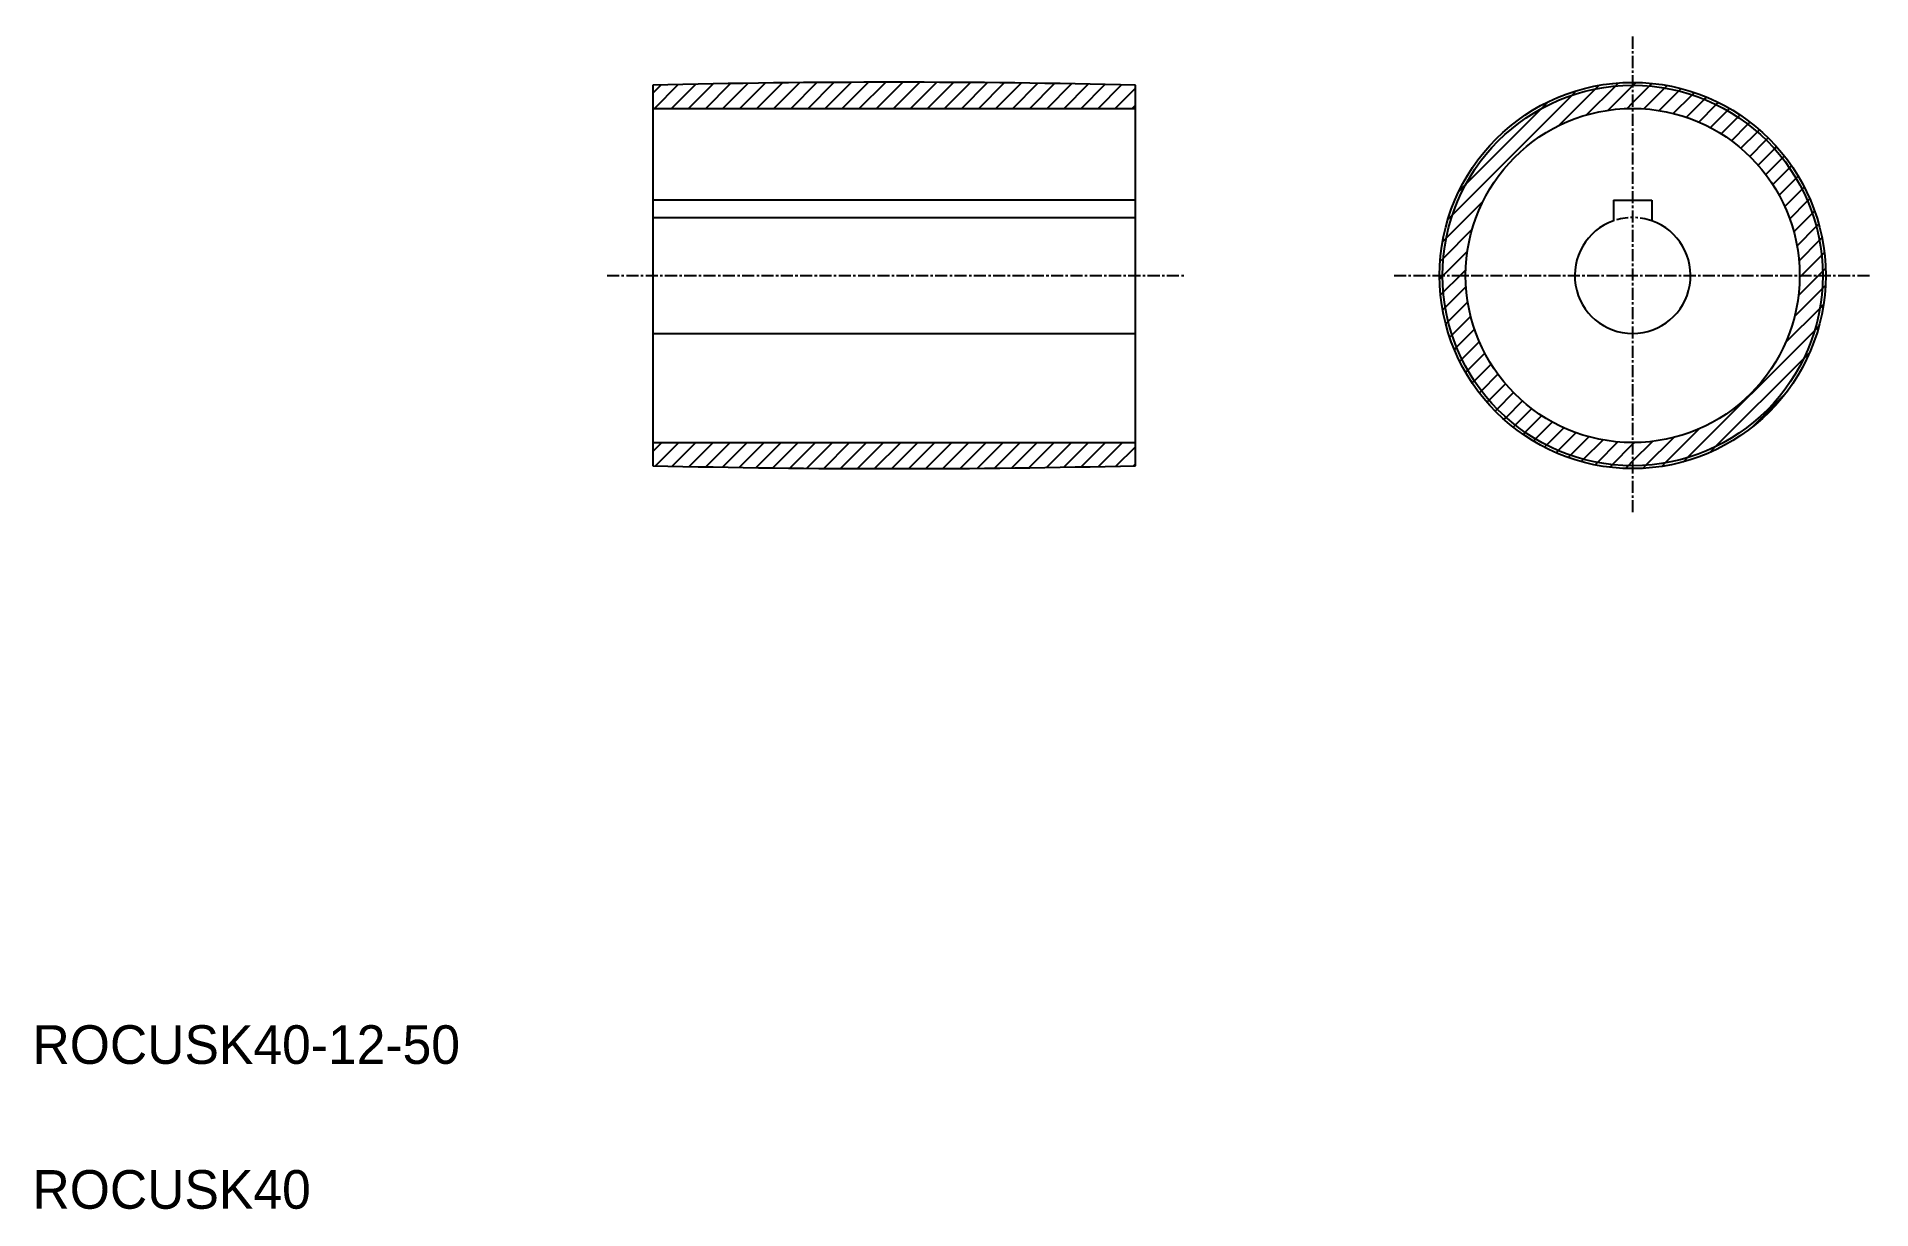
# Model space of a CAD drawing. Extents: x 10 to 201, y 10 to 131.
import ezdxf

# ---------------------------------------------------------------- set-up
doc = ezdxf.new("R2010")
doc.units = 0
doc.linetypes.add('CENTER', pattern=[2, 1.25, -0.25, 0.25, -0.25])
doc.linetypes.add('PHANTOM', pattern=[2.5, 1.25, -0.25, 0.25, -0.25, 0.25, -0.25])
doc.layers.get('0').update_dxf_attribs({"linetype": 'CONTINUOUS'})
doc.layers.add('CENTER', color=1, linetype='CENTER')

# ---------------------------------------------------------------- blocks, each defined once
blk = doc.blocks.new('*X4')
at = {"color": 0, "linetype": 'CONTINUOUS'}
for p, q in [((74.27, 125.53), (75.1, 126.36)), ((74.45, 123.94), (76.91, 126.4)), ((76.21, 123.94), (78.71, 126.44)), ((77.98, 123.94), (80.51, 126.48)), ((79.75, 123.94), (82.31, 126.51)), ((81.52, 123.94), (84.11, 126.53)), ((83.29, 123.94), (85.9, 126.56)), ((85.05, 123.94), (87.69, 126.58)), ((86.82, 123.94), (89.47, 126.6)), ((88.59, 123.94), (91.26, 126.61)), ((90.36, 123.94), (93.04, 126.63)), ((92.12, 123.94), (94.81, 126.63)), ((93.89, 123.94), (96.59, 126.64)), ((95.66, 123.94), (98.36, 126.64)), ((97.43, 123.94), (100.13, 126.64)), ((99.2, 123.94), (101.89, 126.64)), ((100.96, 123.94), (103.65, 126.63)), ((102.73, 123.94), (105.41, 126.63)), ((104.5, 123.94), (107.17, 126.61)), ((106.27, 123.94), (108.92, 126.6)), ((108.03, 123.94), (110.67, 126.58)), ((109.8, 123.94), (112.42, 126.56)), ((111.57, 123.94), (114.16, 126.54)), ((113.34, 123.94), (115.9, 126.51)), ((115.11, 123.94), (117.64, 126.48)), ((116.87, 123.94), (119.38, 126.45)), ((118.64, 123.94), (121.11, 126.41)), ((120.41, 123.94), (122.84, 126.38)), ((122.18, 123.94), (124.27, 126.03)), ((168.11, 122.15), (171.92, 125.96)), ((169.51, 125.32), (169.98, 125.78)), ((171, 123.27), (173.99, 126.26)), ((171.92, 125.96), (172.3, 126.34)), ((173.26, 123.76), (175.78, 126.29)), ((173.99, 126.26), (174.32, 126.59)), ((175.78, 126.29), (175.84, 126.34)), ((175.78, 124.52), (177.53, 126.27)), ((175.84, 126.34), (176.14, 126.64)), ((176.94, 123.91), (179.1, 126.06)), ((177.53, 126.27), (177.81, 126.54)), ((178.53, 123.73), (180.56, 125.76)), ((179.1, 126.06), (179.36, 126.32)), ((180.56, 125.76), (180.8, 126)), ((181.93, 125.36), (182.17, 125.6)), ((123.94, 123.94), (124.27, 124.27)), ((157.11, 112.91), (169.51, 125.32)), ((158.47, 116.05), (166.38, 123.96)), ((166.38, 123.96), (167.07, 124.65)), ((175.2, 123.93), (175.78, 124.52)), ((179.99, 123.42), (181.93, 125.36)), ((181.36, 123.02), (183.22, 124.89)), ((182.63, 122.53), (184.44, 124.34)), ((183.22, 124.89), (183.45, 125.12)), ((183.83, 121.96), (185.6, 123.73)), ((184.44, 124.34), (184.67, 124.56)), ((185.6, 123.73), (185.82, 123.95)), ((184.95, 121.31), (186.69, 123.05)), ((186.01, 120.6), (187.72, 122.31)), ((186.69, 123.05), (186.91, 123.27)), ((187.72, 122.31), (187.94, 122.53)), ((188.7, 121.52), (188.91, 121.73)), ((186.99, 119.82), (188.7, 121.52)), ((187.92, 118.97), (189.61, 120.67)), ((188.78, 118.07), (190.48, 119.77)), ((189.61, 120.67), (189.83, 120.88)), ((190.48, 119.77), (190.69, 119.98)), ((189.57, 117.09), (191.28, 118.8)), ((191.28, 118.8), (191.5, 119.02)), ((192.03, 117.78), (192.25, 118)), ((157.78, 115.35), (158.47, 116.05)), ((190.3, 116.05), (192.03, 117.78)), ((190.96, 114.95), (192.72, 116.71)), ((192.72, 116.71), (192.94, 116.92)), ((156.47, 110.5), (160.28, 114.32)), ((191.55, 113.77), (193.35, 115.57)), ((192.06, 112.51), (193.91, 114.36)), ((193.35, 115.57), (193.57, 115.79)), ((193.91, 114.36), (194.14, 114.59)), ((156.65, 112.45), (157.11, 112.91)), ((192.48, 111.17), (194.4, 113.08)), ((194.4, 113.08), (194.64, 113.32)), ((156.09, 110.13), (156.47, 110.5)), ((156.17, 108.44), (159.16, 111.43)), ((192.81, 109.72), (194.82, 111.73)), ((193.02, 108.16), (195.14, 110.29)), ((194.82, 111.73), (195.06, 111.97)), ((195.14, 110.29), (195.4, 110.55)), ((155.84, 108.11), (156.17, 108.44)), ((156.14, 106.64), (158.67, 109.17)), ((193.26, 106.64), (195.37, 108.75)), ((195.37, 108.75), (195.64, 109.02)), ((155.79, 106.29), (156.08, 106.59)), ((156.08, 106.59), (156.14, 106.64)), ((156.16, 104.9), (157.91, 106.64)), ((157.91, 106.64), (158.49, 107.23)), ((192.96, 104.57), (195.03, 106.64)), ((193.08, 106.46), (193.26, 106.64)), ((195.03, 106.64), (195.48, 107.09)), ((195.48, 107.09), (195.77, 107.38)), ((155.89, 104.62), (156.16, 104.9)), ((156.36, 103.33), (158.52, 105.49)), ((192.55, 102.4), (195.44, 105.28)), ((195.44, 105.28), (195.76, 105.6)), ((156.11, 103.07), (156.36, 103.33)), ((156.67, 101.87), (158.7, 103.9)), ((191.63, 99.71), (195.19, 103.27)), ((195.19, 103.27), (195.56, 103.63)), ((156.42, 101.62), (156.67, 101.87)), ((157.07, 100.5), (159, 102.43)), ((157.54, 99.21), (159.41, 101.07)), ((181.48, 87.78), (194.64, 100.95)), ((194.64, 100.95), (195.08, 101.39)), ((156.83, 100.26), (157.07, 100.5)), ((157.31, 98.98), (157.54, 99.21)), ((158.09, 97.98), (159.9, 99.79)), ((157.86, 97.76), (158.09, 97.98)), ((158.7, 96.83), (160.47, 98.6)), ((159.38, 95.74), (161.11, 97.47)), ((184.38, 88.92), (193.51, 98.05)), ((193.51, 98.05), (194.12, 98.66)), ((158.48, 96.61), (158.7, 96.83)), ((159.16, 95.52), (159.38, 95.74)), ((160.11, 94.71), (161.83, 96.42)), ((160.91, 93.73), (162.61, 95.43)), ((159.9, 94.49), (160.11, 94.71)), ((160.69, 93.52), (160.91, 93.73)), ((161.76, 92.81), (163.45, 94.51)), ((162.66, 91.95), (164.36, 93.65)), ((188.16, 90.93), (191.49, 94.27)), ((161.54, 92.6), (161.76, 92.81)), ((162.45, 91.74), (162.66, 91.95)), ((163.62, 91.14), (165.33, 92.86)), ((164.64, 90.4), (166.37, 92.13)), ((165.72, 89.71), (167.48, 91.47)), ((74.27, 88.41), (75.2, 89.34)), ((74.56, 86.94), (76.97, 89.34)), ((76.29, 86.9), (78.74, 89.34)), ((78.02, 86.86), (80.51, 89.34)), ((79.76, 86.83), (82.27, 89.34)), ((81.49, 86.8), (84.04, 89.34)), ((83.23, 86.77), (85.81, 89.34)), ((84.97, 86.74), (87.58, 89.34)), ((86.72, 86.72), (89.34, 89.34)), ((88.47, 86.7), (91.11, 89.34)), ((90.22, 86.68), (92.88, 89.34)), ((91.97, 86.67), (94.65, 89.34)), ((93.73, 86.66), (96.41, 89.34)), ((95.49, 86.65), (98.18, 89.34)), ((97.25, 86.65), (99.95, 89.34)), ((99.02, 86.64), (101.72, 89.34)), ((100.79, 86.64), (103.49, 89.34)), ((102.56, 86.65), (105.25, 89.34)), ((104.33, 86.66), (107.02, 89.34)), ((106.11, 86.67), (108.79, 89.34)), ((107.89, 86.68), (110.56, 89.34)), ((109.68, 86.7), (112.32, 89.34)), ((111.46, 86.72), (114.09, 89.34)), ((113.25, 86.74), (115.86, 89.34)), ((115.05, 86.76), (117.63, 89.34)), ((116.84, 86.79), (119.4, 89.34)), ((118.64, 86.82), (121.16, 89.34)), ((120.45, 86.86), (122.93, 89.34)), ((163.41, 90.93), (163.62, 91.14)), ((164.43, 90.18), (164.64, 90.4)), ((165.5, 89.49), (165.72, 89.71)), ((166.86, 89.08), (168.66, 90.88)), ((168.07, 88.52), (169.92, 90.37)), ((169.34, 88.03), (171.26, 89.95)), ((170.7, 87.61), (172.71, 89.62)), ((172.14, 87.28), (174.26, 89.41)), ((175.78, 87.4), (177.86, 89.47)), ((175.78, 89.16), (175.97, 89.34)), ((177.15, 86.99), (180.03, 89.87)), ((179.16, 87.24), (182.72, 90.79)), ((122.25, 86.9), (124.27, 88.91)), ((166.64, 88.86), (166.86, 89.08)), ((167.84, 88.29), (168.07, 88.52)), ((169.11, 87.79), (169.34, 88.03)), ((170.45, 87.37), (170.7, 87.61)), ((173.68, 87.06), (175.78, 89.16)), ((181.04, 87.35), (181.48, 87.78)), ((183.76, 88.31), (184.38, 88.92)), ((124.06, 86.94), (124.27, 87.14)), ((171.88, 87.03), (172.14, 87.28)), ((173.41, 86.79), (173.68, 87.06)), ((175.05, 86.66), (175.34, 86.95)), ((175.34, 86.95), (175.78, 87.4)), ((176.83, 86.67), (177.15, 86.99)), ((178.8, 86.87), (179.16, 87.24))]:
    blk.add_line(p, q, dxfattribs=at)

msp = doc.modelspace()

# ---------------------------------------------------------------- linework, layer by layer
at = {"color": 7, "linetype": 'CONTINUOUS'}
for p, q in [((74.27, 126.34), (74.27, 86.94)), ((124.27, 86.94), (124.27, 126.34)), ((74.27, 123.94), (124.27, 123.94)), ((74.27, 116.64), (74.27, 116.64)), ((124.27, 114.44), (74.27, 114.44)), ((173.78, 114.44), (177.78, 114.44)), ((173.78, 114.44), (173.78, 112.3)), ((177.78, 114.44), (177.78, 112.3)), ((74.27, 112.64), (124.27, 112.64)), ((74.27, 100.64), (124.27, 100.64)), ((74.27, 96.64), (74.27, 96.64)), ((74.27, 89.34), (124.27, 89.34))]:
    msp.add_line(p, q, dxfattribs=at)
msp.add_line((74.27, 106.64), (74.27, 106.64))
for radius in [20, 19.7, 17.3]:
    msp.add_circle((175.78, 106.64), radius, dxfattribs=at)
for centre, radius, start, end in [((99.27, -915.17), 1041.82, 88.62497, 91.37503), ((175.78, 106.64), 6, 109.4712, 70.5288), ((99.27, 1128.46), 1041.82, 268.62497, 271.37503)]:
    msp.add_arc(centre, radius, start, end, dxfattribs=at)
at = {"color": 3, "linetype": 'PHANTOM'}
msp.add_arc((175.78, 106.64), 6, 70.5288, 109.4712, dxfattribs=at)
at = {"layer": 'CENTER', "color": 1, "linetype": 'CENTER'}
for p, q in [((175.78, 131.37), (175.78, 81.92)), ((69.53, 106.64), (129.32, 106.64)), ((151.06, 106.64), (200.51, 106.64))]:
    msp.add_line(p, q, dxfattribs=at)

# ---------------------------------------------------------------- block references
at = {"color": 3, "linetype": 'CONTINUOUS'}
msp.add_blockref('*X4', (0, 0), dxfattribs=at)

# ---------------------------------------------------------------- texts
at = {"color": 7, "linetype": 'CONTINUOUS'}
for s, p in [('ROCUSK40-12-50', (10, 25)), ('ROCUSK40', (10, 10))]:
    msp.add_text(s, height=4, dxfattribs=at).set_placement(p)

doc.saveas('drawing.dxf')
